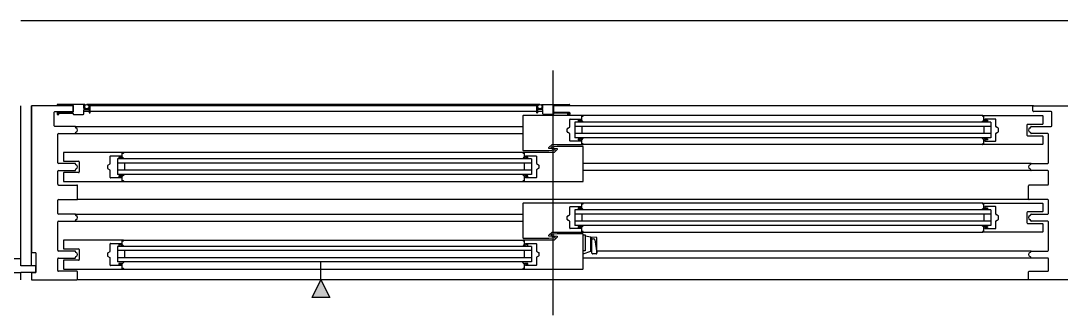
# Model space of a CAD drawing. Header units: millimetres. Extents: x -33000 to 294000, y 0 to 42408.
# Drawn here: x 139778 to 141244, y 23100 to 23515 of the extents above; entities that cross this region are included whole.
import ezdxf

# ---------------------------------------------------------------- set-up
doc = ezdxf.new("R2010")
doc.units = ezdxf.units.MM
doc.header["$LTSCALE"] = 50
doc.layers.add('arch', color=8, linetype='Continuous')

msp = doc.modelspace()

# ---------------------------------------------------------------- hatches: boundary and pattern name
at = {"layer": 'arch'}
h = msp.add_hatch(color=256, dxfattribs=at)
h.dxf.hatch_style = 1
h.paths.add_polyline_path([(140213.7, 23124.6), (140188.7, 23124.6), (140201.2, 23149.6)])

# ---------------------------------------------------------------- linework, layer by layer
for p, q in [((141278.3, 23514.6), (139778.3, 23514.6)), ((140528.3, 23099.6), (140528.3, 23444.6)), ((139778.3, 23169.1), (139778.3, 23394.6)), ((139793.3, 23169.1), (139793.3, 23394.6)), ((139793.3, 23394.6), (139793.3, 23187.6)), ((139851.3, 23394.6), (139793.3, 23394.6)), ((139825.3, 23366.6), (139825.3, 23385.6)), ((139826.3, 23386.6), (139851.3, 23386.6)), ((139829.3, 23385.1), (139829.3, 23383.1)), ((139868.3, 23396.6), (139829.8, 23396.6)), ((139829.8, 23395.6), (139851.8, 23395.6)), ((139851.8, 23385.6), (139829.8, 23385.6)), ((139830.3, 23384.6), (139851.8, 23384.6)), ((139830.3, 23383.4), (139830.3, 23384.6)), ((139831.8, 23383.4), (139830.3, 23383.4)), ((139831.8, 23382.6), (139831.8, 23383.4)), ((139852.3, 23395.1), (139852.3, 23386.1)), ((139852.3, 23387.6), (139852.3, 23393.6)), ((139852.3, 23384.1), (139852.3, 23383.1)), ((139867.3, 23391.1), (139867.3, 23395.6)), ((139867.3, 23395.6), (139868.3, 23395.6)), ((139867.3, 23383.6), (139867.3, 23389.1)), ((139874.8, 23386.6), (139867.3, 23386.6)), ((139874.3, 23390.6), (139867.8, 23390.6)), ((139867.8, 23389.6), (139874.3, 23389.6)), ((140509.8, 23396.6), (139871.3, 23396.6)), ((139874.8, 23396.6), (139874.3, 23396.6)), ((139874.3, 23395.6), (139874.8, 23395.6)), ((139874.8, 23395.6), (139874.8, 23391.1)), ((139874.8, 23389.1), (139874.8, 23385.1)), ((139875.8, 23385.1), (139875.8, 23395.6)), ((140505.2, 23394.6), (139875.8, 23394.6)), ((140505.2, 23386.6), (139875.8, 23386.6)), ((140505.2, 23385.1), (140505.2, 23395.6)), ((140506.2, 23396.6), (140506.7, 23396.6)), ((140506.7, 23395.6), (140506.2, 23395.6)), ((140506.2, 23395.6), (140506.2, 23391.1)), ((140506.2, 23389.1), (140506.2, 23385.1)), ((140513.7, 23386.6), (140506.2, 23386.6)), ((140506.7, 23390.6), (140513.2, 23390.6)), ((140513.2, 23389.6), (140506.7, 23389.6)), ((140512.7, 23396.6), (140551.2, 23396.6)), ((140513.7, 23395.6), (140512.7, 23395.6)), ((140513.7, 23391.1), (140513.7, 23395.6)), ((140513.7, 23383.6), (140513.7, 23389.1)), ((140528.7, 23395.1), (140528.7, 23386.1)), ((141205.3, 23394.6), (140528.7, 23394.6)), ((140528.7, 23384.1), (140528.7, 23383.1)), ((140551.2, 23395.6), (140529.2, 23395.6)), ((140529.2, 23385.6), (140551.2, 23385.6)), ((140550.7, 23384.6), (140529.2, 23384.6)), ((140549.2, 23382.6), (140549.2, 23383.4)), ((140549.2, 23383.4), (140550.7, 23383.4)), ((140550.7, 23383.4), (140550.7, 23384.6)), ((140551.7, 23385.1), (140551.7, 23383.1)), ((141204.3, 23387.6), (141204.3, 23393.6)), ((141205.3, 23394.6), (141263.3, 23394.6)), ((141230.3, 23386.6), (141205.3, 23386.6)), ((141231.3, 23366.6), (141231.3, 23385.6)), ((139829.8, 23382.6), (139831.8, 23382.6)), ((139852.8, 23382.6), (139866.3, 23382.6)), ((140485.8, 23380.6), (140485.8, 23332.1)), ((140570.3, 23381.1), (140486.3, 23381.1)), ((140528.2, 23382.6), (140514.7, 23382.6)), ((140551.2, 23382.6), (140549.2, 23382.6)), ((140551.8, 23364.9), (140551.8, 23375.6)), ((140552.3, 23376.1), (140567.3, 23376.1)), ((140558.8, 23371.6), (140558.8, 23349.6)), ((141145.3, 23371.6), (140558.8, 23371.6)), ((140566.8, 23374.6), (140563.8, 23374.6)), ((140563.8, 23374.6), (140563.8, 23373.1)), ((140563.8, 23373.1), (140568.3, 23373.1)), ((140567.3, 23376.1), (140567.3, 23375.1)), ((140568.8, 23373.6), (140568.8, 23380.1)), ((140568.8, 23380.1), (140570.3, 23380.1)), ((140568.8, 23374.2), (140571.4, 23371.6)), ((141133.8, 23381.1), (140570.3, 23381.1)), ((141135.3, 23374.2), (141132.7, 23371.6)), ((141133.8, 23381.1), (141217.8, 23381.1)), ((141135.3, 23380.1), (141133.8, 23380.1)), ((141135.3, 23373.6), (141135.3, 23380.1)), ((141140.3, 23373.1), (141135.8, 23373.1)), ((141151.8, 23376.1), (141136.8, 23376.1)), ((141136.8, 23376.1), (141136.8, 23375.1)), ((141137.3, 23374.6), (141140.3, 23374.6)), ((141140.3, 23374.6), (141140.3, 23373.1)), ((141145.3, 23371.6), (141145.3, 23349.6)), ((141152.3, 23365.4), (141152.3, 23375.6)), ((141217.8, 23368.6), (141197, 23368.6)), ((141218.3, 23380.6), (141218.3, 23369.1)), ((139854.8, 23365.6), (139826.3, 23365.6)), ((139830.3, 23314.6), (139830.3, 23354.6)), ((139831.3, 23355.6), (139854.8, 23355.6)), ((139854.8, 23365.6), (140485.8, 23365.6)), ((139854.8, 23355.6), (140485.8, 23355.6)), ((139855.3, 23364.5), (139855.3, 23365.1)), ((139855.3, 23356.1), (139855.3, 23356.7)), ((140548.3, 23357.9), (140548.3, 23362.3)), ((140548.6, 23362.7), (140551.5, 23364.5)), ((140551.5, 23355.7), (140548.6, 23357.5)), ((140551.8, 23345.6), (140551.8, 23355.3)), ((141145.3, 23365.6), (140558.8, 23365.6)), ((141145.3, 23355.6), (140558.8, 23355.6)), ((140568.8, 23365.6), (140568.8, 23355.6)), ((141135.3, 23365.6), (141135.3, 23355.6)), ((141152.3, 23345.6), (141152.3, 23355.8)), ((141155.5, 23363.2), (141152.6, 23365)), ((141152.6, 23356.2), (141155.5, 23358)), ((141155.8, 23358.4), (141155.8, 23362.8)), ((141196, 23367.6), (141196, 23353.6)), ((141201.3, 23364.5), (141201.3, 23365.1)), ((141201.3, 23356.1), (141201.3, 23356.7)), ((141201.8, 23365.6), (141230.3, 23365.6)), ((141225.3, 23355.6), (141201.8, 23355.6)), ((141226.3, 23314.6), (141226.3, 23354.6)), ((140522.3, 23336.1), (140526.8, 23340.1)), ((140526.8, 23340.1), (140570.3, 23340.1)), ((140567.3, 23345.1), (140552.3, 23345.1)), ((141145.3, 23349.6), (140558.8, 23349.6)), ((140568.3, 23348.1), (140563.8, 23348.1)), ((140563.8, 23348.1), (140563.8, 23346.6)), ((140563.8, 23346.6), (140566.8, 23346.6)), ((140567.3, 23346.1), (140567.3, 23345.1)), ((140568.3, 23345.1), (140568.8, 23345.6)), ((140568.8, 23344.6), (140568.3, 23345.1)), ((140568.8, 23347), (140571.4, 23349.6)), ((140568.8, 23345.6), (140568.8, 23347.6)), ((140568.8, 23341.1), (140568.8, 23344.6)), ((140570.3, 23341.1), (140568.8, 23341.1)), ((141133.8, 23340.1), (140570.3, 23340.1)), ((141135.3, 23347), (141132.7, 23349.6)), ((141133.8, 23341.1), (141135.3, 23341.1)), ((141217.8, 23340.1), (141133.8, 23340.1)), ((141135.3, 23341.1), (141135.3, 23347.6)), ((141135.8, 23348.1), (141140.3, 23348.1)), ((141136.8, 23346.1), (141136.8, 23345.1)), ((141136.8, 23345.1), (141151.8, 23345.1)), ((141140.3, 23346.6), (141137.3, 23346.6)), ((141140.3, 23348.1), (141140.3, 23346.6)), ((141197, 23352.6), (141217.8, 23352.6)), ((141218.3, 23352.1), (141218.3, 23340.6)), ((139838.3, 23328.6), (139838.3, 23317.1)), ((139922.8, 23329.1), (139838.8, 23329.1)), ((139904.8, 23324.1), (139919.8, 23324.1)), ((139919.8, 23324.1), (139919.8, 23323.1)), ((139921.3, 23321.6), (139921.3, 23328.1)), ((139921.3, 23328.1), (139922.8, 23328.1)), ((140486.3, 23329.1), (139922.8, 23329.1)), ((140486.3, 23331.6), (140522.3, 23331.6)), ((140529.9, 23329.1), (140486.3, 23329.1)), ((140486.3, 23328.1), (140487.8, 23328.1)), ((140487.8, 23328.1), (140487.8, 23321.6)), ((140489.3, 23323.1), (140489.3, 23324.1)), ((140489.3, 23324.1), (140504.3, 23324.1)), ((140522.3, 23334.6), (140522.3, 23336.1)), ((140530.9, 23333.7), (140522.3, 23334.6)), ((140522.3, 23331.6), (140530.9, 23332.6)), ((140525.3, 23336.2), (140525.3, 23336.1)), ((140534.3, 23337.6), (140525.7, 23336.7)), ((140525.7, 23335.6), (140534.3, 23334.6)), ((140534.3, 23333.1), (140529.9, 23329.1)), ((140531.3, 23333.1), (140531.3, 23333.2)), ((140570.3, 23337.6), (140534.3, 23337.6)), ((140534.3, 23334.6), (140534.3, 23333.1)), ((140570.8, 23288.6), (140570.8, 23337.1)), ((139854.8, 23313.6), (139831.3, 23313.6)), ((139838.8, 23316.6), (139859.6, 23316.6)), ((139855.3, 23312.5), (139855.3, 23313.1)), ((139860.6, 23315.6), (139860.6, 23301.6)), ((139900.8, 23306.4), (139900.8, 23310.8)), ((139901.1, 23311.2), (139904, 23313)), ((139904.3, 23313.4), (139904.3, 23323.6)), ((139914.6, 23320.1), (139914.6, 23298.1)), ((140497.8, 23320.1), (139914.6, 23320.1)), ((140497.8, 23314.1), (139914.6, 23314.1)), ((139919.3, 23322.6), (139916.3, 23322.6)), ((139916.3, 23322.6), (139916.3, 23321.1)), ((139916.3, 23321.1), (139920.8, 23321.1)), ((139921.3, 23322.7), (139923.9, 23320.1)), ((139924.6, 23314.1), (139924.6, 23304.1)), ((140487.8, 23322.7), (140485.2, 23320.1)), ((140487.8, 23314.1), (140487.8, 23304.1)), ((140488.3, 23321.1), (140492.8, 23321.1)), ((140492.8, 23322.6), (140489.8, 23322.6)), ((140492.8, 23321.1), (140492.8, 23322.6)), ((140497.8, 23320.1), (140497.8, 23298.1)), ((140504.8, 23323.6), (140504.8, 23313.9)), ((140505.1, 23313.5), (140508, 23311.7)), ((140508.3, 23311.3), (140508.3, 23306.9)), ((141201.8, 23313.6), (140570.8, 23313.6)), ((141201.3, 23312.5), (141201.3, 23313.1)), ((141201.8, 23313.6), (141225.3, 23313.6)), ((139830.3, 23284.1), (139830.3, 23302.6)), ((139831.3, 23303.6), (139854.8, 23303.6)), ((139838.3, 23300.1), (139838.3, 23288.6)), ((139859.6, 23300.6), (139838.8, 23300.6)), ((139855.3, 23304.1), (139855.3, 23304.7)), ((139904, 23304.2), (139901.1, 23306)), ((139904.3, 23293.6), (139904.3, 23303.8)), ((140497.8, 23304.1), (139914.6, 23304.1)), ((140497.8, 23298.1), (139914.6, 23298.1)), ((139920.8, 23296.1), (139916.3, 23296.1)), ((139916.3, 23296.1), (139916.3, 23294.6)), ((139921.3, 23295.5), (139923.9, 23298.1)), ((139921.3, 23289.1), (139921.3, 23295.6)), ((140487.8, 23295.5), (140485.2, 23298.1)), ((140487.8, 23295.6), (140487.8, 23289.1)), ((140492.8, 23296.1), (140488.3, 23296.1)), ((140492.8, 23294.6), (140492.8, 23296.1)), ((140504.8, 23304.3), (140504.8, 23293.6)), ((140508, 23306.5), (140505.1, 23304.7)), ((141201.8, 23303.6), (140570.8, 23303.6)), ((141201.3, 23304.1), (141201.3, 23304.7)), ((141225.3, 23303.6), (141201.8, 23303.6)), ((141226.3, 23284.1), (141226.3, 23302.6)), ((139831.3, 23283.1), (139857.3, 23283.1)), ((139838.8, 23288.1), (139922.8, 23288.1)), ((139858.3, 23263.6), (139858.3, 23282.1)), ((139919.8, 23293.1), (139904.8, 23293.1)), ((139916.3, 23294.6), (139919.3, 23294.6)), ((139919.8, 23294.1), (139919.8, 23293.1)), ((139922.8, 23289.1), (139921.3, 23289.1)), ((139922.8, 23288.1), (140486.3, 23288.1)), ((140487.8, 23289.1), (140486.3, 23289.1)), ((140486.3, 23288.1), (140570.3, 23288.1)), ((140489.3, 23293.1), (140489.3, 23294.1)), ((140504.3, 23293.1), (140489.3, 23293.1)), ((140489.8, 23294.6), (140492.8, 23294.6)), ((141198.3, 23263.6), (141198.3, 23282.1)), ((141225.3, 23283.1), (141199.3, 23283.1)), ((139830.3, 23243.1), (139830.3, 23261.6)), ((139831.3, 23262.6), (139857.3, 23262.6)), ((141199.3, 23262.6), (139857.3, 23262.6)), ((140485.8, 23257.1), (140485.8, 23208.6)), ((140570.3, 23257.6), (140486.3, 23257.6)), ((140551.8, 23241.4), (140551.8, 23252.1)), ((140552.3, 23252.6), (140567.3, 23252.6)), ((140566.8, 23251.1), (140563.8, 23251.1)), ((140563.8, 23251.1), (140563.8, 23249.6)), ((140567.3, 23252.6), (140567.3, 23251.6)), ((140568.8, 23250.1), (140568.8, 23256.6)), ((140568.8, 23256.6), (140570.3, 23256.6)), ((141133.8, 23257.6), (140570.3, 23257.6)), ((141133.8, 23257.6), (141217.8, 23257.6)), ((141135.3, 23256.6), (141133.8, 23256.6)), ((141135.3, 23250.1), (141135.3, 23256.6)), ((141151.8, 23252.6), (141136.8, 23252.6)), ((141136.8, 23252.6), (141136.8, 23251.6)), ((141137.3, 23251.1), (141140.3, 23251.1)), ((141140.3, 23251.1), (141140.3, 23249.6)), ((141152.3, 23241.9), (141152.3, 23252.1)), ((141225.3, 23262.6), (141199.3, 23262.6)), ((141218.3, 23257.1), (141218.3, 23245.6)), ((141226.3, 23243.1), (141226.3, 23261.6)), ((139854.8, 23242.1), (139831.3, 23242.1)), ((139854.8, 23242.1), (140485.8, 23242.1)), ((139855.3, 23241), (139855.3, 23241.6)), ((140548.3, 23234.4), (140548.3, 23238.8)), ((140548.6, 23239.2), (140551.5, 23241)), ((140558.8, 23248.1), (140558.8, 23226.1)), ((141145.3, 23248.1), (140558.8, 23248.1)), ((141145.3, 23242.1), (140558.8, 23242.1)), ((140563.8, 23249.6), (140568.3, 23249.6)), ((140568.8, 23250.7), (140571.4, 23248.1)), ((140568.8, 23242.1), (140568.8, 23232.1)), ((141135.3, 23250.7), (141132.7, 23248.1)), ((141135.3, 23242.1), (141135.3, 23232.1)), ((141140.3, 23249.6), (141135.8, 23249.6)), ((141145.3, 23248.1), (141145.3, 23226.1)), ((141155.5, 23239.7), (141152.6, 23241.5)), ((141155.8, 23234.9), (141155.8, 23239.3)), ((141196, 23244.1), (141196, 23230.1)), ((141217.8, 23245.1), (141197, 23245.1)), ((141201.3, 23241), (141201.3, 23241.6)), ((141201.8, 23242.1), (141225.3, 23242.1)), ((139830.3, 23191.1), (139830.3, 23231.1)), ((139831.3, 23232.1), (139854.8, 23232.1)), ((139854.8, 23232.1), (140485.8, 23232.1)), ((139855.3, 23232.6), (139855.3, 23233.2)), ((140551.5, 23232.2), (140548.6, 23234)), ((140551.8, 23222.1), (140551.8, 23231.8)), ((140567.3, 23221.6), (140552.3, 23221.6)), ((141145.3, 23232.1), (140558.8, 23232.1)), ((141145.3, 23226.1), (140558.8, 23226.1)), ((140568.3, 23224.6), (140563.8, 23224.6)), ((140563.8, 23224.6), (140563.8, 23223.1)), ((140563.8, 23223.1), (140566.8, 23223.1)), ((140567.3, 23222.6), (140567.3, 23221.6)), ((140568.8, 23223.5), (140571.4, 23226.1)), ((140568.8, 23217.6), (140568.8, 23224.1)), ((141135.3, 23223.5), (141132.7, 23226.1)), ((141135.3, 23217.6), (141135.3, 23224.1)), ((141135.8, 23224.6), (141140.3, 23224.6)), ((141136.8, 23222.6), (141136.8, 23221.6)), ((141136.8, 23221.6), (141151.8, 23221.6)), ((141140.3, 23223.1), (141137.3, 23223.1)), ((141140.3, 23224.6), (141140.3, 23223.1)), ((141152.3, 23222.1), (141152.3, 23232.3)), ((141152.6, 23232.7), (141155.5, 23234.5)), ((141197, 23229.1), (141217.8, 23229.1)), ((141201.3, 23232.6), (141201.3, 23233.2)), ((141225.3, 23232.1), (141201.8, 23232.1)), ((141218.3, 23228.6), (141218.3, 23217.1)), ((141226.3, 23191.1), (141226.3, 23231.1)), ((140486.3, 23208.1), (140522.3, 23208.1)), ((140522.3, 23212.6), (140526.8, 23216.6)), ((140522.3, 23211.1), (140522.3, 23212.6)), ((140530.9, 23210.2), (140522.3, 23211.1)), ((140522.3, 23208.1), (140530.9, 23209.1)), ((140525.3, 23212.7), (140525.3, 23212.6)), ((140534.3, 23214.1), (140525.7, 23213.2)), ((140525.7, 23212.1), (140534.3, 23211.1)), ((140526.8, 23216.6), (140570.3, 23216.6)), ((140534.3, 23209.6), (140529.9, 23205.6)), ((140531.3, 23209.6), (140531.3, 23209.7)), ((140570.3, 23214.1), (140534.3, 23214.1)), ((140534.3, 23211.1), (140534.3, 23209.6)), ((140570.3, 23217.6), (140568.8, 23217.6)), ((140570.3, 23216.6), (141133.8, 23216.6)), ((140570.8, 23165.1), (140570.8, 23213.6)), ((140570.8, 23213.1), (140573.4, 23213.1)), ((140573.4, 23213.1), (140573.4, 23190.4)), ((140581.7, 23209.6), (140573.4, 23211)), ((140581.7, 23190.1), (140581.7, 23209.6)), ((140589.3, 23209.3), (140581.7, 23209.6)), ((140583, 23207.3), (140583, 23209.6)), ((140583, 23187.2), (140583, 23207.3)), ((140583, 23207.3), (140585.3, 23207.3)), ((140590.2, 23187.2), (140590.2, 23208.3)), ((141133.8, 23217.6), (141135.3, 23217.6)), ((141217.8, 23216.6), (141133.8, 23216.6)), ((139838.3, 23205.1), (139838.3, 23193.6)), ((139922.8, 23205.6), (139838.8, 23205.6)), ((139838.8, 23193.1), (139859.6, 23193.1)), ((139904.3, 23189.9), (139904.3, 23200.1)), ((139904.8, 23200.6), (139919.8, 23200.6)), ((139914.6, 23196.6), (139914.6, 23174.6)), ((140497.8, 23196.6), (139914.6, 23196.6)), ((139919.3, 23199.1), (139916.3, 23199.1)), ((139916.3, 23199.1), (139916.3, 23197.6)), ((139916.3, 23197.6), (139920.8, 23197.6)), ((139919.8, 23200.6), (139919.8, 23199.6)), ((139921.3, 23198.1), (139921.3, 23204.6)), ((139921.3, 23204.6), (139922.8, 23204.6)), ((139921.3, 23199.2), (139923.9, 23196.6)), ((139922.8, 23205.6), (140486.3, 23205.6)), ((140487.8, 23199.2), (140485.2, 23196.6)), ((140529.9, 23205.6), (140486.3, 23205.6)), ((140486.3, 23204.6), (140487.8, 23204.6)), ((140487.8, 23204.6), (140487.8, 23198.1)), ((140488.3, 23197.6), (140492.8, 23197.6)), ((140489.3, 23199.6), (140489.3, 23200.6)), ((140489.3, 23200.6), (140504.3, 23200.6)), ((140492.8, 23199.1), (140489.8, 23199.1)), ((140492.8, 23197.6), (140492.8, 23199.1)), ((140497.8, 23196.6), (140497.8, 23174.6)), ((140504.8, 23200.1), (140504.8, 23190.4)), ((140587.2, 23205.8), (140590.1, 23187.4)), ((139188.3, 23179.6), (139778.3, 23179.6)), ((139799.3, 23187.6), (139793.3, 23187.6)), ((139799.3, 23187.6), (139799.3, 23159.6)), ((139830.3, 23162.6), (139830.3, 23179.1)), ((139854.8, 23190.1), (139831.3, 23190.1)), ((139831.3, 23180.1), (139854.8, 23180.1)), ((139855.3, 23189), (139855.3, 23189.6)), ((139855.3, 23180.6), (139855.3, 23181.2)), ((139860.6, 23192.1), (139860.6, 23178.1)), ((139900.8, 23182.9), (139900.8, 23187.3)), ((139901.1, 23187.7), (139904, 23189.5)), ((139904, 23180.7), (139901.1, 23182.5)), ((139904.3, 23170.1), (139904.3, 23180.3)), ((140497.8, 23190.6), (139914.6, 23190.6)), ((140497.8, 23180.6), (139914.6, 23180.6)), ((139924.6, 23190.6), (139924.6, 23180.6)), ((140487.8, 23190.6), (140487.8, 23180.6)), ((140504.8, 23180.8), (140504.8, 23170.1)), ((140505.1, 23190), (140508, 23188.2)), ((140508, 23183), (140505.1, 23181.2)), ((140508.3, 23187.8), (140508.3, 23183.4)), ((140573.4, 23190.4), (140570.8, 23190.4)), ((140570.8, 23186.1), (140581.7, 23190.1)), ((141201.8, 23180.1), (140570.8, 23180.1)), ((140581.7, 23190.1), (140583, 23190.1)), ((140589.2, 23186.2), (140584, 23186.2)), ((141201.8, 23190.1), (140590.2, 23190.1)), ((141201.3, 23189), (141201.3, 23189.6)), ((141201.3, 23180.6), (141201.3, 23181.2)), ((141201.8, 23190.1), (141225.3, 23190.1)), ((141225.3, 23180.1), (141201.8, 23180.1)), ((141226.3, 23162.6), (141226.3, 23179.1)), ((139799.3, 23169.1), (139778.3, 23169.1)), ((139799.3, 23159.6), (139799.3, 23169.1)), ((139838.3, 23176.6), (139838.3, 23165.1)), ((139838.3, 23165.6), (139838.3, 23165.1)), ((139859.6, 23177.1), (139838.8, 23177.1)), ((139838.8, 23164.6), (139922.8, 23164.6)), ((139919.8, 23169.6), (139904.8, 23169.6)), ((140497.8, 23174.6), (139914.6, 23174.6)), ((139920.8, 23172.6), (139916.3, 23172.6)), ((139916.3, 23172.6), (139916.3, 23171.1)), ((139916.3, 23171.1), (139919.3, 23171.1)), ((139919.8, 23170.6), (139919.8, 23169.6)), ((139921.3, 23172), (139923.9, 23174.6)), ((139921.3, 23165.6), (139921.3, 23172.1)), ((139922.8, 23165.6), (139921.3, 23165.6)), ((139922.8, 23164.6), (140486.3, 23164.6)), ((140201.2, 23149.6), (140201.2, 23174.6)), ((140487.8, 23172), (140485.2, 23174.6)), ((140487.8, 23165.6), (140486.3, 23165.6)), ((140486.3, 23164.6), (140570.3, 23164.6)), ((140487.8, 23172.1), (140487.8, 23165.6)), ((140492.8, 23172.6), (140488.3, 23172.6)), ((140489.3, 23169.6), (140489.3, 23170.6)), ((140504.3, 23169.6), (140489.3, 23169.6)), ((140489.8, 23171.1), (140492.8, 23171.1)), ((140492.8, 23171.1), (140492.8, 23172.6)), ((139188.3, 23159.6), (139778.3, 23159.6)), ((139778.3, 23149.6), (139778.3, 23159.6)), ((139799.3, 23159.6), (139778.3, 23159.6)), ((139793.3, 23159.6), (139799.3, 23159.6)), ((139793.3, 23159.6), (139793.3, 23149.6)), ((139793.3, 23149.6), (139857.3, 23149.6)), ((139857.3, 23161.6), (139831.3, 23161.6)), ((141199.3, 23149.6), (139857.3, 23149.6)), ((139858.3, 23150.6), (139858.3, 23160.6)), ((140188.7, 23124.6), (140201.2, 23149.6)), ((140201.2, 23149.6), (140213.7, 23124.6)), ((141198.3, 23150.6), (141198.3, 23160.6)), ((141199.3, 23161.6), (141225.3, 23161.6)), ((141263.3, 23149.6), (141199.3, 23149.6)), ((140213.7, 23124.6), (140188.7, 23124.6))]:
    msp.add_line(p, q, dxfattribs=at)
for centre in [(139871.3, 23393.6), (140509.8, 23393.6)]:
    msp.add_circle(centre, 3, dxfattribs=at)
for centre, radius, start, end in [((139826.3, 23385.6), 1, 90, 180), ((139829.8, 23396.1), 0.5, 90, 270), ((139829.8, 23385.1), 0.5, 90, 180), ((139829.8, 23383.1), 0.5, 180, 270), ((139851.3, 23393.6), 1, 0, 90), ((139851.3, 23387.6), 1, 270, 0), ((139851.8, 23395.1), 0.5, 0, 90), ((139851.8, 23386.1), 0.5, 270, 0), ((139851.8, 23384.1), 0.5, 0, 90), ((139852.8, 23383.1), 0.5, 180, 270), ((139866.3, 23383.6), 1, 270, 0), ((139867.8, 23391.1), 0.5, 180, 270), ((139867.8, 23389.1), 0.5, 90, 180), ((139868.3, 23396.1), 0.5, 270, 90), ((139874.3, 23396.1), 0.5, 90, 270), ((139874.3, 23391.1), 0.5, 270, 0), ((139874.3, 23389.1), 0.5, 0, 90), ((139874.8, 23395.6), 1, 0, 90), ((139875.3, 23385.1), 0.5, 180, 0), ((140506.2, 23395.6), 1, 90, 180), ((140505.7, 23385.1), 0.5, 180, 0), ((140506.7, 23391.1), 0.5, 180, 270), ((140506.7, 23389.1), 0.5, 90, 180), ((140506.7, 23396.1), 0.5, 270, 90), ((140512.7, 23396.1), 0.5, 90, 270), ((140513.2, 23391.1), 0.5, 270, 0), ((140513.2, 23389.1), 0.5, 0, 90), ((140514.7, 23383.6), 1, 180, 270), ((140528.2, 23383.1), 0.5, 270, 0), ((140529.2, 23395.1), 0.5, 90, 180), ((140529.2, 23386.1), 0.5, 180, 270), ((140529.2, 23384.1), 0.5, 90, 180), ((140551.2, 23396.1), 0.5, 270, 90), ((140551.2, 23385.1), 0.5, 0, 90), ((140551.2, 23383.1), 0.5, 270, 0), ((141205.3, 23393.6), 1, 90, 180), ((141205.3, 23387.6), 1, 180, 270), ((141230.3, 23385.6), 1, 0, 90), ((140486.3, 23380.6), 0.5, 90, 180), ((140552.3, 23375.6), 0.5, 90, 180), ((140566.8, 23375.1), 0.5, 270, 0), ((140568.3, 23373.6), 0.5, 270, 0), ((140570.3, 23380.6), 0.5, 270, 90), ((141133.8, 23380.6), 0.5, 90, 270), ((141135.8, 23373.6), 0.5, 180, 270), ((141137.3, 23375.1), 0.5, 180, 270), ((141151.8, 23375.6), 0.5, 0, 90), ((141197, 23367.6), 1, 90, 180), ((141217.8, 23380.6), 0.5, 0, 90), ((141217.8, 23369.1), 0.5, 270, 0), ((139826.3, 23366.6), 1, 180, 270), ((139831.3, 23354.6), 1, 90, 180), ((139854.8, 23365.1), 0.5, 0, 90), ((139854.8, 23356.1), 0.5, 270, 0), ((139856.3, 23364.5), 1, 180, 255.5225), ((139856.3, 23356.7), 1, 104.4775, 180), ((139855.3, 23360.6), 3, 284.4775, 75.5225), ((140548.8, 23362.3), 0.5, 119.7449, 180), ((140548.8, 23357.9), 0.5, 180, 240.2551), ((140551.3, 23364.9), 0.5, 299.7449, 0), ((140551.3, 23355.3), 0.5, 360, 60.2551), ((141152.8, 23365.4), 0.5, 180, 240.2551), ((141152.8, 23355.8), 0.5, 119.7449, 180), ((141155.3, 23362.8), 0.5, 0, 60.2551), ((141155.3, 23358.4), 0.5, 299.7449, 360), ((141197, 23353.6), 1, 180, 270), ((141201.3, 23360.6), 3, 104.4775, 255.5225), ((141200.3, 23364.5), 1, 284.4775, 0), ((141200.3, 23356.7), 1, 0, 75.5225), ((141201.8, 23365.1), 0.5, 90, 180), ((141201.8, 23356.1), 0.5, 180, 270), ((141225.3, 23354.6), 1, 0, 90), ((141230.3, 23366.6), 1, 270, 0), ((140552.3, 23345.6), 0.5, 180, 270), ((140566.8, 23346.1), 0.5, 0, 90), ((140568.3, 23347.6), 0.5, 0, 90), ((140570.3, 23340.6), 0.5, 360, 90), ((140570.3, 23340.6), 0.5, 270, 0), ((141133.8, 23340.6), 0.5, 90, 180), ((141133.8, 23340.6), 0.5, 180, 270), ((141135.8, 23347.6), 0.5, 90, 180), ((141137.3, 23346.1), 0.5, 90, 180), ((141151.8, 23345.6), 0.5, 270, 0), ((141217.8, 23352.1), 0.5, 0, 90), ((141217.8, 23340.6), 0.5, 270, 0), ((139838.8, 23328.6), 0.5, 90, 180), ((139904.8, 23323.6), 0.5, 90, 180), ((139922.8, 23328.6), 0.5, 270, 90), ((140486.3, 23332.1), 0.5, 180, 270), ((140486.3, 23328.6), 0.5, 90, 270), ((140504.3, 23323.6), 0.5, 0, 90), ((140525.8, 23336.2), 0.5, 96.334, 180), ((140525.8, 23336.1), 0.5, 180, 263.6536), ((140530.8, 23333.2), 0.5, 360, 83.6536), ((140530.8, 23333.1), 0.5, 276.334, 360), ((140570.3, 23337.1), 0.5, 0, 90), ((139831.3, 23314.6), 1, 180, 270), ((139838.8, 23317.1), 0.5, 180, 270), ((139854.8, 23313.1), 0.5, 0, 90.0003), ((139856.3, 23312.5), 1, 180, 255.5225), ((139855.3, 23308.6), 3, 284.4775, 75.5225), ((139859.6, 23315.6), 1, 0, 90), ((139901.3, 23310.8), 0.5, 119.7449, 180), ((139903.8, 23313.4), 0.5, 299.7449, 360), ((139919.3, 23323.1), 0.5, 270, 0), ((139920.8, 23321.6), 0.5, 270, 0), ((140488.3, 23321.6), 0.5, 180, 270), ((140489.8, 23323.1), 0.5, 180, 270), ((140505.3, 23313.9), 0.5, 180, 240.2551), ((140507.8, 23311.3), 0.5, 0, 60.2551), ((141201.3, 23308.6), 3, 104.4775, 255.5225), ((141200.3, 23312.5), 1, 284.4775, 0), ((141201.8, 23313.1), 0.5, 89.9997, 180), ((141225.3, 23314.6), 1, 270, 0), ((139831.3, 23302.6), 1, 90, 180), ((139838.8, 23300.1), 0.5, 90, 180), ((139854.8, 23304.1), 0.5, 270, 0), ((139856.3, 23304.7), 1, 104.4775, 180), ((139859.6, 23301.6), 1, 270, 0), ((139901.3, 23306.4), 0.5, 180, 240.2551), ((139903.8, 23303.8), 0.5, 0, 60.2551), ((139920.8, 23295.6), 0.5, 0, 90), ((140488.3, 23295.6), 0.5, 90, 180), ((140505.3, 23304.3), 0.5, 119.7449, 180), ((140507.8, 23306.9), 0.5, 299.7449, 360), ((141200.3, 23304.7), 1, 0, 75.5225), ((141201.8, 23304.1), 0.5, 180, 270), ((141225.3, 23302.6), 1, 0, 90), ((139831.3, 23284.1), 1, 180, 270), ((139838.8, 23288.6), 0.5, 180, 270), ((139857.3, 23282.1), 1, 0, 90), ((139904.8, 23293.6), 0.5, 180, 270), ((139919.3, 23294.1), 0.5, 0, 90), ((139922.8, 23288.6), 0.5, 360, 90), ((139922.8, 23288.6), 0.5, 270, 0), ((140486.3, 23288.6), 0.5, 90, 270), ((140489.8, 23294.1), 0.5, 90, 180), ((140504.3, 23293.6), 0.5, 270, 0), ((140570.3, 23288.6), 0.5, 270, 0), ((141199.3, 23282.1), 1, 90, 180), ((141225.3, 23284.1), 1, 270, 0), ((139831.3, 23261.6), 1, 90, 180), ((139857.3, 23263.6), 1, 270, 0), ((140486.3, 23257.1), 0.5, 90, 180), ((140552.3, 23252.1), 0.5, 90, 180), ((140566.8, 23251.6), 0.5, 270, 0), ((140570.3, 23257.1), 0.5, 270, 90), ((141133.8, 23257.1), 0.5, 90, 270), ((141137.3, 23251.6), 0.5, 180, 270), ((141151.8, 23252.1), 0.5, 0, 90), ((141199.3, 23263.6), 1, 180, 270), ((141217.8, 23257.1), 0.5, 0, 90), ((141225.3, 23261.6), 1, 0, 90), ((139831.3, 23243.1), 1, 180, 270), ((139854.8, 23241.6), 0.5, 0, 90), ((139856.3, 23241), 1, 180, 255.5225), ((139855.3, 23237.1), 3, 284.4775, 75.5225), ((140548.8, 23238.8), 0.5, 119.7449, 180), ((140551.3, 23241.4), 0.5, 299.7449, 0), ((140568.3, 23250.1), 0.5, 270, 0), ((141135.8, 23250.1), 0.5, 180, 270), ((141152.8, 23241.9), 0.5, 180, 240.2551), ((141155.3, 23239.3), 0.5, 0, 60.2551), ((141197, 23244.1), 1, 90, 180), ((141201.3, 23237.1), 3, 104.4775, 255.5225), ((141200.3, 23241), 1, 284.4775, 0), ((141201.8, 23241.6), 0.5, 90, 180), ((141217.8, 23245.6), 0.5, 270, 0), ((141225.3, 23243.1), 1, 270, 0), ((139831.3, 23231.1), 1, 90, 180), ((139854.8, 23232.6), 0.5, 270, 0), ((139856.3, 23233.2), 1, 104.4775, 180), ((140548.8, 23234.4), 0.5, 180, 240.2551), ((140551.3, 23231.8), 0.5, 360, 60.2551), ((140552.3, 23222.1), 0.5, 180, 270), ((140566.8, 23222.6), 0.5, 0, 90), ((140568.3, 23224.1), 0.5, 0, 90), ((141135.8, 23224.1), 0.5, 90, 180), ((141137.3, 23222.6), 0.5, 90, 180), ((141151.8, 23222.1), 0.5, 270, 0), ((141152.8, 23232.3), 0.5, 119.7449, 180), ((141155.3, 23234.9), 0.5, 299.7449, 360), ((141197, 23230.1), 1, 180, 270), ((141200.3, 23233.2), 1, 0, 75.5225), ((141201.8, 23232.6), 0.5, 180, 270), ((141217.8, 23228.6), 0.5, 0, 90), ((141225.3, 23231.1), 1, 0, 90), ((140486.3, 23208.6), 0.5, 180, 270), ((140525.8, 23212.7), 0.5, 96.334, 180), ((140525.8, 23212.6), 0.5, 180, 263.6536), ((140530.8, 23209.7), 0.5, 360, 83.6536), ((140530.8, 23209.6), 0.5, 276.334, 360), ((140570.3, 23217.1), 0.5, 360, 90), ((140570.3, 23217.1), 0.5, 270, 0), ((140570.3, 23213.6), 0.5, 0, 90), ((140585.3, 23205.4), 1.88, 11.1199, 90), ((140589.2, 23208.3), 1, 0, 87.7225), ((141133.8, 23217.1), 0.5, 90, 180), ((141133.8, 23217.1), 0.5, 180, 270), ((141217.8, 23217.1), 0.5, 270, 0), ((139838.8, 23205.1), 0.5, 90, 180), ((139838.8, 23193.6), 0.5, 180, 270), ((139859.6, 23192.1), 1, 0, 90), ((139904.8, 23200.1), 0.5, 90, 180), ((139919.3, 23199.6), 0.5, 270, 0), ((139920.8, 23198.1), 0.5, 270, 0), ((139922.8, 23205.1), 0.5, 270, 90), ((140486.3, 23205.1), 0.5, 90, 270), ((140488.3, 23198.1), 0.5, 180, 270), ((140489.8, 23199.6), 0.5, 180, 270), ((140504.3, 23200.1), 0.5, 0, 90), ((139831.3, 23191.1), 1, 180, 270), ((139831.3, 23179.1), 1, 90, 180), ((139854.8, 23189.6), 0.5, 0, 90), ((139854.8, 23180.6), 0.5, 270, 0), ((139856.3, 23189), 1, 180, 255.5225), ((139856.3, 23181.2), 1, 104.4775, 180), ((139855.3, 23185.1), 3, 284.4775, 75.5225), ((139859.6, 23178.1), 1, 270, 0), ((139901.3, 23187.3), 0.5, 119.7449, 180), ((139901.3, 23182.9), 0.5, 180, 240.2551), ((139903.8, 23189.9), 0.5, 299.7449, 360), ((139903.8, 23180.3), 0.5, 0, 60.2551), ((140505.3, 23190.4), 0.5, 180, 240.2551), ((140505.3, 23180.8), 0.5, 119.7449, 180), ((140507.8, 23187.8), 0.5, 0, 60.2551), ((140507.8, 23183.4), 0.5, 299.7449, 360), ((140584, 23187.2), 1, 179.9142, 270), ((140589.1, 23187.2), 1, 270, 8.9365), ((140589.2, 23187.2), 1, 270, 0), ((141201.3, 23185.1), 3, 104.4775, 255.5225), ((141200.3, 23189), 1, 284.4775, 0), ((141200.3, 23181.2), 1, 0, 75.5225), ((141201.8, 23189.6), 0.5, 90, 180), ((141201.8, 23180.6), 0.5, 180, 270), ((141225.3, 23191.1), 1, 270, 0), ((141225.3, 23179.1), 1, 0, 90), ((139838.8, 23176.6), 0.5, 90, 180), ((139838.8, 23165.1), 0.5, 180, 270), ((139904.8, 23170.1), 0.5, 180, 270), ((139919.3, 23170.6), 0.5, 0, 90), ((139920.8, 23172.1), 0.5, 0, 90), ((139922.8, 23165.1), 0.5, 360, 90), ((139922.8, 23165.1), 0.5, 270, 0), ((140486.3, 23165.1), 0.5, 90, 270), ((140488.3, 23172.1), 0.5, 90, 180), ((140489.8, 23170.6), 0.5, 90, 180), ((140504.3, 23170.1), 0.5, 270, 0), ((140570.3, 23165.1), 0.5, 270, 0), ((139831.3, 23162.6), 1, 180, 270), ((139857.3, 23160.6), 1, 0, 90), ((139857.3, 23150.6), 1, 270, 0), ((141199.3, 23160.6), 1, 90, 180), ((141199.3, 23150.6), 1, 180, 270), ((141225.3, 23162.6), 1, 270, 0)]:
    msp.add_arc(centre, radius, start, end, dxfattribs=at)

doc.saveas('drawing.dxf')
